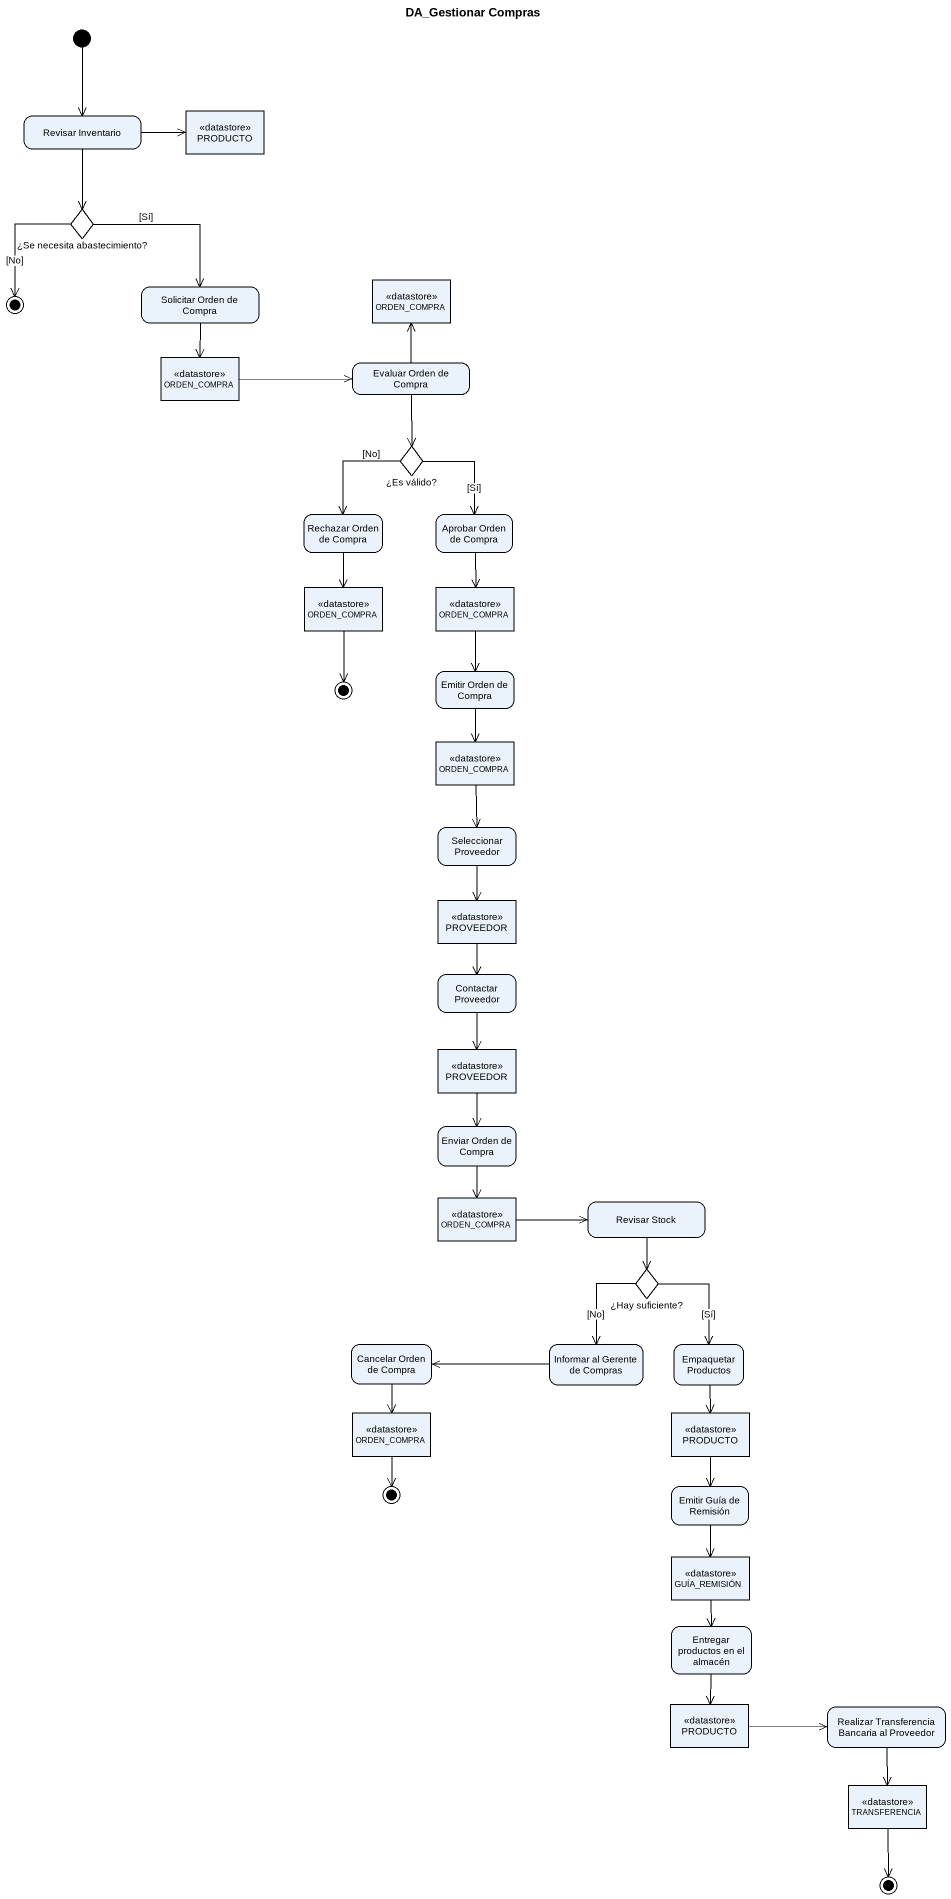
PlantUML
@startuml
title DA_Gestionar Compras
hide empty description
state "Revisar Inventario" as Revisar_Inventario
state PRODUCTO <<datastore>>
state "¿Se necesita abastecimiento?" as Se_necesita_abastecimiento <<choice>>
state ORDEN_COMPRA <<datastore>>
state final1 <<end>>
state "Solicitar Orden de Compra" as Solicitar_Orden_de_Compra
state "ORDEN_COMPRA" as ORDEN_COMPRA_2 <<datastore>>
state "Evaluar Orden de Compra" as Evaluar_Orden_de_Compra
state "¿Es válido?" as Es_válido <<choice>>
state "Rechazar Orden de Compra" as Rechazar_Orden_de_Compra
state "Aprobar Orden de Compra" as Aprobar_Orden_de_Compra
state "ORDEN_COMPRA" as ORDEN_COMPRA_3 <<datastore>>
state "ORDEN_COMPRA" as ORDEN_COMPRA_4 <<datastore>>
state "Emitir Orden de Compra" as Emitir_Orden_de_Compra
state final2 <<end>>
state "ORDEN_COMPRA" as ORDEN_COMPRA_5 <<datastore>>
state "Seleccionar Proveedor" as Seleccionar_Proveedor
state PROVEEDOR <<datastore>>
state "Contactar Proveedor" as Contactar_Proveedor
state "PROVEEDOR" as PROVEEDOR_2 <<datastore>>
state "Enviar Orden de Compra" as Enviar_Orden_de_Compra
state "ORDEN_COMPRA" as ORDEN_COMPRA_6 <<datastore>>
state "Revisar Stock" as Revisar_Stock
state "¿Hay suficiente?" as Hay_suficiente <<choice>>
state "Cancelar Orden de Compra" as Cancelar_Orden_de_Compra
state "Informar al Gerente de Compras" as Informar_al_Gerente_de
state "Empaquetar Productos" as Empaquetar_Productos
state "ORDEN_COMPRA" as ORDEN_COMPRA_7 <<datastore>>
state "PRODUCTO" as PRODUCTO_2 <<datastore>>
state final3 <<end>>
state "Emitir Guía de Remisión" as Emitir_Guía_de_Remisión
state GUÍA_REMISIÓN <<datastore>>
state "Entregar productos en el almacén" as Entregar_productos_en_el
state "PRODUCTO" as PRODUCTO_3 <<datastore>>
state "Realizar Transferencia Bancaria al Proveedor" as Realizar_Transferencia
state TRANSFERENCIA <<datastore>>
state final4 <<end>>
[*] --> Revisar_Inventario
Revisar_Inventario -right-> PRODUCTO
Revisar_Inventario --> Se_necesita_abastecimiento
Se_necesita_abastecimiento --> final1 : [No]
Se_necesita_abastecimiento --> Solicitar_Orden_de_Compra : [Sí]
Solicitar_Orden_de_Compra --> ORDEN_COMPRA_2
ORDEN_COMPRA_2 -right-> Evaluar_Orden_de_Compra
Evaluar_Orden_de_Compra -up-> ORDEN_COMPRA
Evaluar_Orden_de_Compra --> Es_válido
Es_válido --> Rechazar_Orden_de_Compra : [No]
Es_válido --> Aprobar_Orden_de_Compra : [Sí]
Rechazar_Orden_de_Compra --> ORDEN_COMPRA_3
Aprobar_Orden_de_Compra --> ORDEN_COMPRA_4
ORDEN_COMPRA_3 --> final2
ORDEN_COMPRA_4 --> Emitir_Orden_de_Compra
Emitir_Orden_de_Compra --> ORDEN_COMPRA_5
ORDEN_COMPRA_5 --> Seleccionar_Proveedor
Seleccionar_Proveedor --> PROVEEDOR
PROVEEDOR --> Contactar_Proveedor
Contactar_Proveedor --> PROVEEDOR_2
PROVEEDOR_2 --> Enviar_Orden_de_Compra
Enviar_Orden_de_Compra --> ORDEN_COMPRA_6
ORDEN_COMPRA_6 -right-> Revisar_Stock
Revisar_Stock --> Hay_suficiente
Hay_suficiente --> Informar_al_Gerente_de : [No]
Hay_suficiente --> Empaquetar_Productos : [Sí]
Cancelar_Orden_de_Compra --> ORDEN_COMPRA_7
Informar_al_Gerente_de -left-> Cancelar_Orden_de_Compra
Empaquetar_Productos --> PRODUCTO_2
ORDEN_COMPRA_7 --> final3
PRODUCTO_2 --> Emitir_Guía_de_Remisión
Emitir_Guía_de_Remisión --> GUÍA_REMISIÓN
GUÍA_REMISIÓN --> Entregar_productos_en_el
Entregar_productos_en_el --> PRODUCTO_3
PRODUCTO_3 -right-> Realizar_Transferencia
Realizar_Transferencia --> TRANSFERENCIA
TRANSFERENCIA --> final4
@enduml
